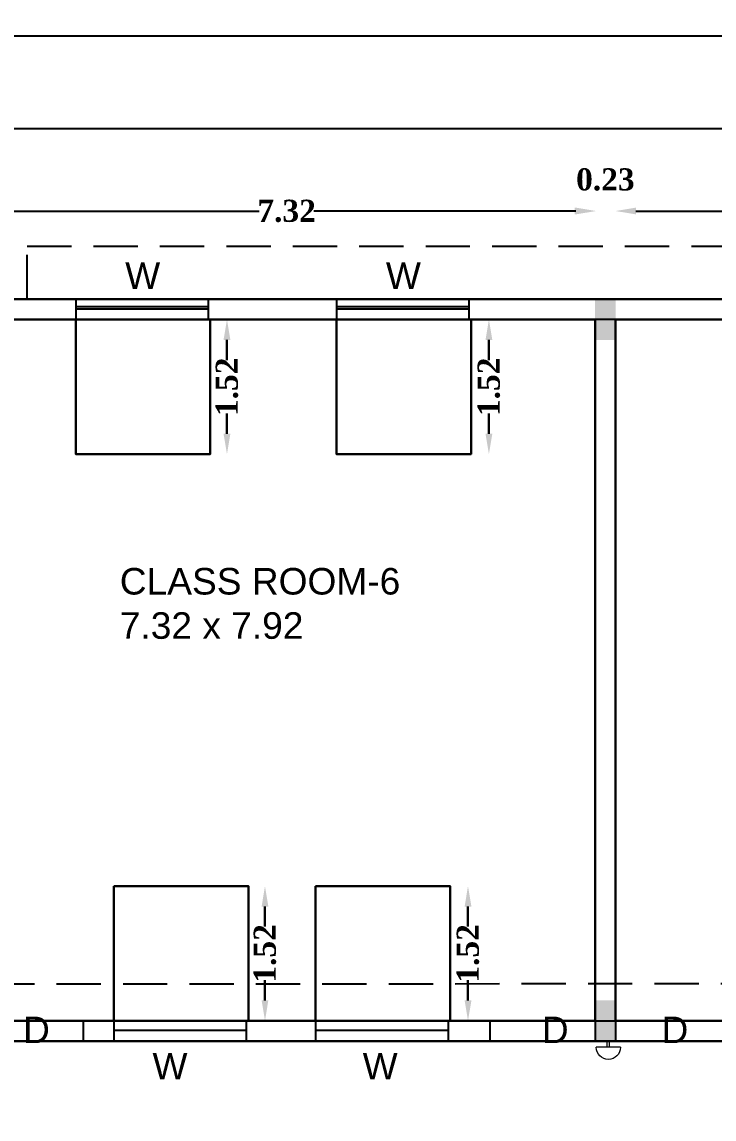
# Model space of a CAD drawing. Header units: metres. Extents: x 0 to 298, y 0 to 162.
# Drawn here: x 203.61 to 211.42, y 45.7 to 58.09 of the extents above; entities that cross this region are included whole.
import ezdxf

# ---------------------------------------------------------------- set-up
doc = ezdxf.new("R2010")
doc.units = ezdxf.units.M
doc.header["$MEASUREMENT"] = 0
doc.linetypes.add('DASHED', pattern=[0.75, 0.5, -0.25])
doc.linetypes.add('PHANTOM2', pattern=[1.25, 0.625, -0.125, 0.125, -0.125, 0.125, -0.125])
for name, color, linetype, lineweight in [('BLK_1_FLR_1_BLT_UP_AREA', 4, 'Continuous', 30), ('BLK_1_FLR_1_REGULAR_ROOM_1', 4, 'Continuous', 30), ('BLK_1_FLR_1_REGULAR_ROOM_2', 4, 'Continuous', 30), ('BLK_1_FLR_1_ROOM_2_LIGHT_VENTILATION_1', 7, 'Continuous', 30), ('BLK_1_FLR_1_ROOM_2_LIGHT_VENTILATION_2', 7, 'Continuous', 30), ('BLK_1_FLR_1_ROOM_2_LIGHT_VENTILATION_3', 7, 'Continuous', 30), ('BLK_1_FLR_1_ROOM_2_LIGHT_VENTILATION_4', 7, 'Continuous', 30), ('BLK_1_LVL_1_BLDG_FOOT_PRINT', 4, 'Continuous', 30)]:
    doc.layers.add(name, color=color, linetype=linetype, lineweight=lineweight)
doc.layers.add('BLK_1_FLR_1_CARPET_AREA', color=10, linetype='Continuous')
doc.styles.get("Standard").update_dxf_attribs({"font": 'arial.ttf', "height": 0.35})
doc.styles.add('working', font='timesbd.ttf', dxfattribs={"height": 0.25})
doc.dimstyles.new('new model', dxfattribs={"dimtxt": 0.25, "dimasz": 0.23, "dimexe": 0.1, "dimexo": 0.1, "dimgap": 0, "dimtad": 0, "dimtoh": 1, "dimzin": 1, "dimdsep": 46, "dimtxsty": 'working', "dimcen": 0.09, "dimse1": 1, "dimse2": 1, "dimclrd": 8, "dimclre": 8, "dimclrt": 3, "dimadec": 1, "dimazin": 0, "dimtfac": 1, "dimtofl": 0, "dimtmove": 0, "dimatfit": 3, "dimfxl": 0, "dimtolj": 1, "dimtzin": 0, "dimlwd": -1, "dimlwe": -1, "dimarcsym": 0})

# ---------------------------------------------------------------- blocks, each defined once
blk = doc.blocks.new('*D34')
at = {"color": 8}
for p, q in [((173.683, 57.935), (199.081, 57.935)), ((225.29, 57.935), (199.892, 57.935))]:
    blk.add_line(p, q, dxfattribs=at)
at = {"color": 8, "lineweight": 35}
for points in [[(173.683, 57.973), (173.683, 57.897), (173.453, 57.935)], [(225.29, 57.973), (225.29, 57.897), (225.52, 57.935)]]:
    blk.add_solid(points, dxfattribs=at)
at = {"layer": 'Defpoints', "color": 0, "lineweight": 35}
for p in [(225.52, 63.107), (173.453, 63), (173.453, 57.935)]:
    blk.add_point(p, dxfattribs=at)
at = {"color": 3, "insert": (199.487, 57.935), "char_height": 0.25, "attachment_point": 5, "style": 'working'}
blk.add_mtext('\\A1;52.07', dxfattribs=at)
blk = doc.blocks.new('*D135')
at = {"color": 8}
for p, q in [((203.329, 55.959), (206.286, 55.959)), ((209.859, 55.959), (206.903, 55.959))]:
    blk.add_line(p, q, dxfattribs=at)
at = {"color": 8, "lineweight": 35}
for points in [[(203.329, 55.997), (203.329, 55.921), (203.099, 55.959)], [(209.859, 55.997), (209.859, 55.921), (210.089, 55.959)]]:
    blk.add_solid(points, dxfattribs=at)
at = {"layer": 'Defpoints', "color": 0, "lineweight": 35}
for p in [(210.089, 55.959), (203.099, 54.963), (210.089, 54.733)]:
    blk.add_point(p, dxfattribs=at)
at = {"color": 3, "insert": (206.594, 55.959), "char_height": 0.25, "attachment_point": 5, "style": 'working'}
blk.add_mtext('\\A1;7.32', dxfattribs=at)
blk = doc.blocks.new('*D138')
at = {"color": 8}
for p, q in [((210.538, 55.959), (213.659, 55.959)), ((217.398, 55.959), (214.276, 55.959))]:
    blk.add_line(p, q, dxfattribs=at)
at = {"color": 8, "lineweight": 35}
for points in [[(210.538, 55.997), (210.538, 55.921), (210.308, 55.959)], [(217.398, 55.997), (217.398, 55.921), (217.628, 55.959)]]:
    blk.add_solid(points, dxfattribs=at)
at = {"layer": 'Defpoints', "color": 0, "lineweight": 35}
for p in [(217.628, 55.959), (210.308, 54.963), (217.628, 54.733)]:
    blk.add_point(p, dxfattribs=at)
at = {"color": 3, "insert": (213.968, 55.959), "char_height": 0.25, "attachment_point": 5, "style": 'working'}
blk.add_mtext('\\A1;7.32', dxfattribs=at)
blk = doc.blocks.new('*D132')
at = {"color": 8}
for p, q in [((209.848, 55.959), (209.618, 55.959)), ((210.538, 55.959), (210.768, 55.959))]:
    blk.add_line(p, q, dxfattribs=at)
at = {"color": 8, "lineweight": 35}
for points in [[(209.848, 55.997), (209.848, 55.921), (210.078, 55.959)], [(210.538, 55.997), (210.538, 55.921), (210.308, 55.959)]]:
    blk.add_solid(points, dxfattribs=at)
at = {"layer": 'Defpoints', "color": 0, "lineweight": 35}
for p in [(210.308, 55.959), (210.308, 54.963), (210.078, 54.733)]:
    blk.add_point(p, dxfattribs=at)
at = {"color": 3, "insert": (210.193, 56.314), "char_height": 0.25, "attachment_point": 5, "style": 'working'}
blk.add_mtext('\\A1;0.23', dxfattribs=at)
blk = doc.blocks.new('*D292')
at = {"color": 8}
for p, q in [((173.571, 56.889), (198.969, 56.889)), ((225.178, 56.889), (199.78, 56.889))]:
    blk.add_line(p, q, dxfattribs=at)
at = {"color": 8, "lineweight": 35}
for points in [[(173.571, 56.928), (173.571, 56.851), (173.341, 56.889)], [(225.178, 56.928), (225.178, 56.851), (225.408, 56.889)]]:
    blk.add_solid(points, dxfattribs=at)
at = {"layer": 'Defpoints', "color": 0, "lineweight": 35}
for p in [(173.341, 56.889), (173.341, 54.963), (225.408, 54.963)]:
    blk.add_point(p, dxfattribs=at)
at = {"color": 3, "insert": (199.375, 56.889), "char_height": 0.25, "attachment_point": 5, "style": 'working'}
blk.add_mtext('\\A1;52.07', dxfattribs=at)
blk = doc.blocks.new('FIR ALARAM')
at = {"color": 6, "lineweight": 20}
for p, q in [((780.29, 324.308), (780.117, 324.308)), ((780.29, 324.208), (780.29, 324.308)), ((780.331, 324.208), (780.331, 324.308)), ((780.331, 324.308), (780.504, 324.308)), ((780.117, 324.208), (780.504, 324.208))]:
    blk.add_line(p, q, dxfattribs=at)
blk.add_arc((780.31, 324.208), 0.194, 180, 0, dxfattribs=at)
blk = doc.blocks.new('*D464')
at = {"layer": 'BLK_1_FLR_1_ROOM_2_LIGHT_VENTILATION_1', "color": 232, "linetype": 'PHANTOM2'}
for p, q in [((205.921, 54.503), (205.921, 54.276)), ((205.921, 53.443), (205.921, 53.671))]:
    blk.add_line(p, q, dxfattribs=at)
at = {"layer": 'BLK_1_FLR_1_ROOM_2_LIGHT_VENTILATION_1', "color": 232, "lineweight": 35}
for points in [[(205.882, 54.503), (205.959, 54.503), (205.921, 54.733)], [(205.882, 53.443), (205.959, 53.443), (205.921, 53.213)]]:
    blk.add_solid(points, dxfattribs=at)
at = {"layer": 'Defpoints', "color": 0, "lineweight": 35}
for p in [(205.733, 54.733), (205.733, 53.213), (205.921, 53.213)]:
    blk.add_point(p, dxfattribs=at)
at = {"layer": 'BLK_1_FLR_1_ROOM_2_LIGHT_VENTILATION_1', "color": 232, "lineweight": 30, "insert": (205.921, 53.973), "char_height": 0.25, "attachment_point": 5, "rotation": 90, "style": 'working'}
blk.add_mtext('\\A1;1.52', dxfattribs=at)
blk = doc.blocks.new('*D465')
at = {"layer": 'BLK_1_FLR_1_ROOM_2_LIGHT_VENTILATION_2', "color": 232, "linetype": 'PHANTOM2'}
for p, q in [((208.878, 54.503), (208.878, 54.276)), ((208.878, 53.443), (208.878, 53.671))]:
    blk.add_line(p, q, dxfattribs=at)
at = {"layer": 'BLK_1_FLR_1_ROOM_2_LIGHT_VENTILATION_2', "color": 232, "lineweight": 35}
for points in [[(208.84, 54.503), (208.917, 54.503), (208.878, 54.733)], [(208.84, 53.443), (208.917, 53.443), (208.878, 53.213)]]:
    blk.add_solid(points, dxfattribs=at)
at = {"layer": 'Defpoints', "color": 0, "lineweight": 35}
for p in [(208.676, 54.733), (208.676, 53.213), (208.878, 53.213)]:
    blk.add_point(p, dxfattribs=at)
at = {"layer": 'BLK_1_FLR_1_ROOM_2_LIGHT_VENTILATION_2', "color": 232, "lineweight": 30, "insert": (208.878, 53.973), "char_height": 0.25, "attachment_point": 5, "rotation": 90, "style": 'working'}
blk.add_mtext('\\A1;1.52', dxfattribs=at)
blk = doc.blocks.new('*D466')
at = {"layer": 'BLK_1_FLR_1_ROOM_2_LIGHT_VENTILATION_3', "color": 232, "linetype": 'PHANTOM2'}
for p, q in [((206.35, 48.103), (206.35, 47.876)), ((206.35, 47.043), (206.35, 47.271))]:
    blk.add_line(p, q, dxfattribs=at)
at = {"layer": 'BLK_1_FLR_1_ROOM_2_LIGHT_VENTILATION_3', "color": 232, "lineweight": 35}
for points in [[(206.312, 48.103), (206.388, 48.103), (206.35, 48.333)], [(206.312, 47.043), (206.388, 47.043), (206.35, 46.813)]]:
    blk.add_solid(points, dxfattribs=at)
at = {"layer": 'Defpoints', "color": 0, "lineweight": 35}
for p in [(206.162, 48.333), (206.162, 46.813), (206.35, 46.813)]:
    blk.add_point(p, dxfattribs=at)
at = {"layer": 'BLK_1_FLR_1_ROOM_2_LIGHT_VENTILATION_3', "color": 232, "lineweight": 30, "insert": (206.35, 47.573), "char_height": 0.25, "attachment_point": 5, "rotation": 90, "style": 'working'}
blk.add_mtext('\\A1;1.52', dxfattribs=at)
blk = doc.blocks.new('*D467')
at = {"layer": 'BLK_1_FLR_1_ROOM_2_LIGHT_VENTILATION_4', "color": 232, "linetype": 'PHANTOM2'}
for p, q in [((208.642, 48.103), (208.642, 47.876)), ((208.642, 47.043), (208.642, 47.271))]:
    blk.add_line(p, q, dxfattribs=at)
at = {"layer": 'BLK_1_FLR_1_ROOM_2_LIGHT_VENTILATION_4', "color": 232, "lineweight": 35}
for points in [[(208.604, 48.103), (208.681, 48.103), (208.642, 48.333)], [(208.604, 47.043), (208.681, 47.043), (208.642, 46.813)]]:
    blk.add_solid(points, dxfattribs=at)
at = {"layer": 'Defpoints', "color": 0, "lineweight": 35}
for p in [(208.44, 48.333), (208.44, 46.813), (208.642, 46.813)]:
    blk.add_point(p, dxfattribs=at)
at = {"layer": 'BLK_1_FLR_1_ROOM_2_LIGHT_VENTILATION_4', "color": 232, "lineweight": 30, "insert": (208.642, 47.573), "char_height": 0.25, "attachment_point": 5, "rotation": 90, "style": 'working'}
blk.add_mtext('\\A1;1.52', dxfattribs=at)

msp = doc.modelspace()

# ---------------------------------------------------------------- hatches: boundary and pattern name
at = {"ltscale": 0.25}
for points in [[(210.30774, 54.96335), (210.07774, 54.96335), (210.07774, 54.73335), (210.07774, 54.50335), (210.30774, 54.50335)], [(210.30774, 47.04335), (210.07774, 47.04335), (210.07774, 46.81335), (210.07774, 46.58335), (210.30774, 46.58335)]]:
    msp.add_hatch(color=256, dxfattribs=at).paths.add_polyline_path(points)

# ---------------------------------------------------------------- linework, layer by layer
at = {"linetype": 'DASHED'}
for p, q in [((203.66443, 55.56335), (225.40774, 55.56335)), ((203.66443, 54.96335), (203.66443, 55.56335)), ((228.49734, 47.22909), (170.97384, 47.22473))]:
    msp.add_line(p, q, dxfattribs=at)
msp.add_line((225.40774, 54.96335), (173.34144, 54.96335))
at = {"ltscale": 0.25}
for p, q in [((204.21284, 54.96335), (204.21284, 54.73335)), ((205.71284, 54.73335), (205.71284, 54.96335)), ((207.1563, 54.96335), (207.1563, 54.73335)), ((208.6563, 54.73335), (208.6563, 54.96335)), ((204.21284, 54.88136), (205.71284, 54.88136)), ((204.21284, 54.85442), (205.71284, 54.85442)), ((207.1563, 54.88136), (208.6563, 54.88136)), ((207.1563, 54.85442), (208.6563, 54.85442)), ((225.40774, 54.73335), (180.43774, 54.73335)), ((210.07774, 54.73335), (210.07774, 46.58335)), ((210.30774, 54.73335), (210.30774, 46.58335)), ((204.29938, 46.81335), (208.88938, 46.81335)), ((204.29938, 46.58335), (204.29938, 46.81335)), ((204.64217, 46.81335), (204.64217, 46.58335)), ((206.14217, 46.58335), (206.14217, 46.81335)), ((206.92033, 46.81335), (206.92033, 46.58335)), ((208.42033, 46.58335), (208.42033, 46.81335)), ((208.88938, 46.81335), (208.88938, 46.58335)), ((210.07774, 46.81335), (210.30774, 46.81335)), ((204.64217, 46.70442), (206.14217, 46.70442)), ((206.92033, 46.70442), (208.42033, 46.70442)), ((204.29938, 46.58335), (208.88938, 46.58335)), ((210.07774, 46.58335), (210.30774, 46.58335))]:
    msp.add_line(p, q, dxfattribs=at)
msp.add_lwpolyline([(173.34144, 54.96335), (225.40774, 54.96335), (225.40866, 39.81366), (216.50818, 39.81366), (216.50818, 44.14335), (210.53938, 44.14335), (188.05566, 44.14335), (183.55774, 44.14335), (183.55774, 39.81335), (183.55774, 36.22835), (173.34144, 36.22835)], close=True)
at = {"layer": 'BLK_1_FLR_1_BLT_UP_AREA', "color": 26}
msp.add_lwpolyline([(173.34144, 36.22835), (183.55774, 36.22835), (183.55774, 44.14335), (216.50834, 44.14337), (216.50803, 39.81365), (225.40864, 39.81369), (225.40771, 54.96341), (173.34144, 54.96335)], close=True, dxfattribs=at)
at = {"layer": 'BLK_1_FLR_1_CARPET_AREA', "color": 15, "linetype": 'Continuous', "lineweight": 30}
msp.add_lwpolyline([(216.73817, 44.37359), (183.32772, 44.37335), (183.32772, 36.45835), (181.11772, 36.45835), (181.11772, 40.04335), (173.57198, 40.04335), (173.57198, 44.14335), (181.11772, 44.14335), (181.11772, 44.37335), (173.57142, 44.37273), (173.57142, 46.58335), (196.08937, 46.58335), (196.08958, 54.73335), (200.18937, 54.73335), (200.18937, 46.58335), (200.41937, 46.58335), (200.41938, 51.45335), (202.53938, 51.45335), (202.53937, 46.58335), (225.17772, 46.58335)], dxfattribs=at)
for points in [[(202.76937, 46.81335), (210.07772, 46.81335), (210.07772, 54.73335), (202.76937, 54.73335)], [(210.30772, 46.81335), (217.62772, 46.81335), (217.62772, 54.73335), (210.30772, 54.73335)]]:
    msp.add_lwpolyline(points, close=True, dxfattribs=at)
at = {"layer": 'BLK_1_FLR_1_REGULAR_ROOM_1', "color": 3, "lineweight": 30}
msp.add_lwpolyline([(210.30774, 46.81335), (217.62774, 46.81335), (217.62774, 54.73335), (210.30774, 54.73335)], close=True, dxfattribs=at)
at = {"layer": 'BLK_1_FLR_1_REGULAR_ROOM_2', "color": 3, "lineweight": 30}
msp.add_lwpolyline([(202.76938, 46.81335), (210.07774, 46.81335), (210.07774, 54.73335), (202.76938, 54.73335)], close=True, dxfattribs=at)
at = {"layer": 'BLK_1_FLR_1_ROOM_2_LIGHT_VENTILATION_1', "color": 3, "lineweight": 30}
msp.add_lwpolyline([(204.21284, 54.73335), (205.73284, 54.73335), (205.73284, 53.21335), (204.21284, 53.21335)], close=True, dxfattribs=at)
at = {"layer": 'BLK_1_FLR_1_ROOM_2_LIGHT_VENTILATION_2', "color": 3, "lineweight": 30}
msp.add_lwpolyline([(207.1563, 54.73335), (208.6763, 54.73335), (208.6763, 53.21335), (207.1563, 53.21335)], close=True, dxfattribs=at)
at = {"layer": 'BLK_1_FLR_1_ROOM_2_LIGHT_VENTILATION_3', "color": 3, "lineweight": 30}
msp.add_lwpolyline([(204.64217, 48.33335), (206.16217, 48.33335), (206.16217, 46.81335), (204.64217, 46.81335)], close=True, dxfattribs=at)
at = {"layer": 'BLK_1_FLR_1_ROOM_2_LIGHT_VENTILATION_4', "color": 3, "lineweight": 30}
msp.add_lwpolyline([(206.92033, 48.33335), (208.44033, 48.33335), (208.44033, 46.81335), (206.92033, 46.81335)], close=True, dxfattribs=at)
at = {"layer": 'BLK_1_LVL_1_BLDG_FOOT_PRINT', "color": 1}
msp.add_lwpolyline([(173.34144, 36.22835), (183.55774, 36.22835), (183.55774, 44.14335), (216.50834, 44.14329), (216.50803, 39.8136), (225.4082, 39.81366), (225.40728, 54.96335), (173.34144, 54.96335)], close=True, dxfattribs=at)

# ---------------------------------------------------------------- block references
at = {"xscale": -0.7052272580437317, "yscale": 0.7052272580437317, "zscale": 0.7052272580437317}
msp.add_blockref('FIR ALARAM', (760.52328, -182.12742), dxfattribs=at)

# ---------------------------------------------------------------- texts
at = {"ltscale": 0.25, "char_height": 0.3, "attachment_point": 1}
for s, insert, width in [('\\A1;W', (204.77145, 55.37909), 341.4821849), ('\\A1;W', (207.71491, 55.37909), 341.4821849), ('\\A1;CLASS ROOM-6\\P7.32 x 7.92', (204.7107, 51.92695), 4.4059037), ('\\A1;D', (203.61844, 46.85953), 341.4821849), ('\\A1;D', (209.47573, 46.85953), 341.4821849), ('\\A1;D', (210.8268, 46.85953), 341.4821849), ('\\A1;W', (205.07984, 46.4498), 341.4821849), ('\\A1;W', (207.45286, 46.4498), 341.4821849)]:
    msp.add_mtext(s, dxfattribs=dict(at, insert=insert, width=width))

# ---------------------------------------------------------------- dimensions: what is measured, and where the dimension line sits
for base, p1, p2, override, picture, middle in [((173.453, 57.93516), (225.52022, 63.10732), (173.453, 63.00001), {"dimpost": '\\X'}, '*D34', (199.48661, 57.93516)), ((173.34144, 56.88928), (225.40774, 54.96335), (173.34144, 54.96335), {"dimpost": '\\X'}, '*D292', (199.37459, 56.88928)), ((210.30774, 55.95889), (210.07774, 54.73335), (210.30774, 54.96335), {"dimpost": '\\X', "dimtmove": 2}, '*D132', (210.19274, 56.31412)), ((217.62774, 55.95889), (210.30774, 54.96335), (217.62774, 54.73335), {"dimpost": '\\X', "dimtmove": 2}, '*D138', (213.96774, 55.95889))]:
    dim = msp.add_linear_dim(base=base, p1=p1, p2=p2, dimstyle='new model', override=override)
    dim.commit()
    dim.dimension.update_dxf_attribs({"geometry": picture, "text_midpoint": middle})
dim = msp.add_linear_dim(base=(210.08938, 55.95889), p1=(203.09938, 54.96335), p2=(210.08938, 54.73335), text='7.32', dimstyle='new model', override={"dimpost": '\\X', "dimtmove": 2})
dim.commit()
dim.dimension.update_dxf_attribs({"geometry": '*D135', "text_midpoint": (206.59438, 55.95889)})
at = {"layer": 'BLK_1_FLR_1_ROOM_2_LIGHT_VENTILATION_1', "color": 232, "lineweight": 30}
dim = msp.add_linear_dim(base=(205.92079, 53.21335), p1=(205.73284, 54.73335), p2=(205.73284, 53.21335), angle=90, dimstyle='new model', override={"dimpost": '\\X', "dimclrd": 232, "dimclrt": 232, "dimfxl": 75, "dimfxlon": 1, "dimtfill": 1}, dxfattribs=at)
dim.commit()
dim.dimension.update_dxf_attribs({"geometry": '*D464', "text_midpoint": (205.92079, 53.97335)})
at = {"layer": 'BLK_1_FLR_1_ROOM_2_LIGHT_VENTILATION_2', "color": 232, "lineweight": 30}
dim = msp.add_linear_dim(base=(208.87835, 53.21335), p1=(208.6763, 54.73335), p2=(208.6763, 53.21335), angle=90, dimstyle='new model', override={"dimpost": '\\X', "dimclrd": 232, "dimclrt": 232, "dimfxl": 75, "dimfxlon": 1, "dimtfill": 1}, dxfattribs=at)
dim.commit()
dim.dimension.update_dxf_attribs({"geometry": '*D465', "text_midpoint": (208.87835, 53.97335)})
at = {"layer": 'BLK_1_FLR_1_ROOM_2_LIGHT_VENTILATION_3', "color": 232, "lineweight": 30}
dim = msp.add_linear_dim(base=(206.35013, 46.81335), p1=(206.16217, 48.33335), p2=(206.16217, 46.81335), angle=90, dimstyle='new model', override={"dimpost": '\\X', "dimclrd": 232, "dimclrt": 232, "dimfxl": 75, "dimfxlon": 1, "dimtfill": 1}, dxfattribs=at)
dim.commit()
dim.dimension.update_dxf_attribs({"geometry": '*D466', "text_midpoint": (206.35013, 47.57335)})
at = {"layer": 'BLK_1_FLR_1_ROOM_2_LIGHT_VENTILATION_4', "color": 232, "lineweight": 30}
dim = msp.add_linear_dim(base=(208.64238, 46.81335), p1=(208.44033, 48.33335), p2=(208.44033, 46.81335), angle=90, dimstyle='new model', override={"dimpost": '\\X', "dimclrd": 232, "dimclrt": 232, "dimfxl": 75, "dimfxlon": 1, "dimtfill": 1}, dxfattribs=at)
dim.commit()
dim.dimension.update_dxf_attribs({"geometry": '*D467', "text_midpoint": (208.64238, 47.57335)})

doc.saveas('drawing.dxf')
